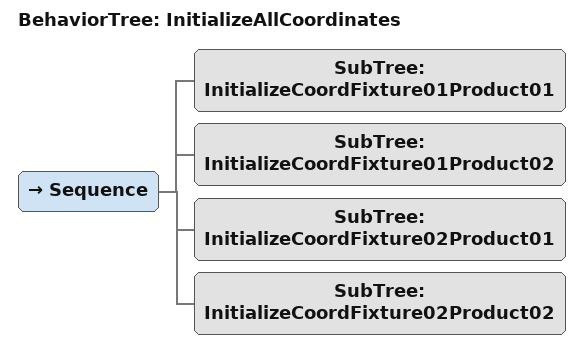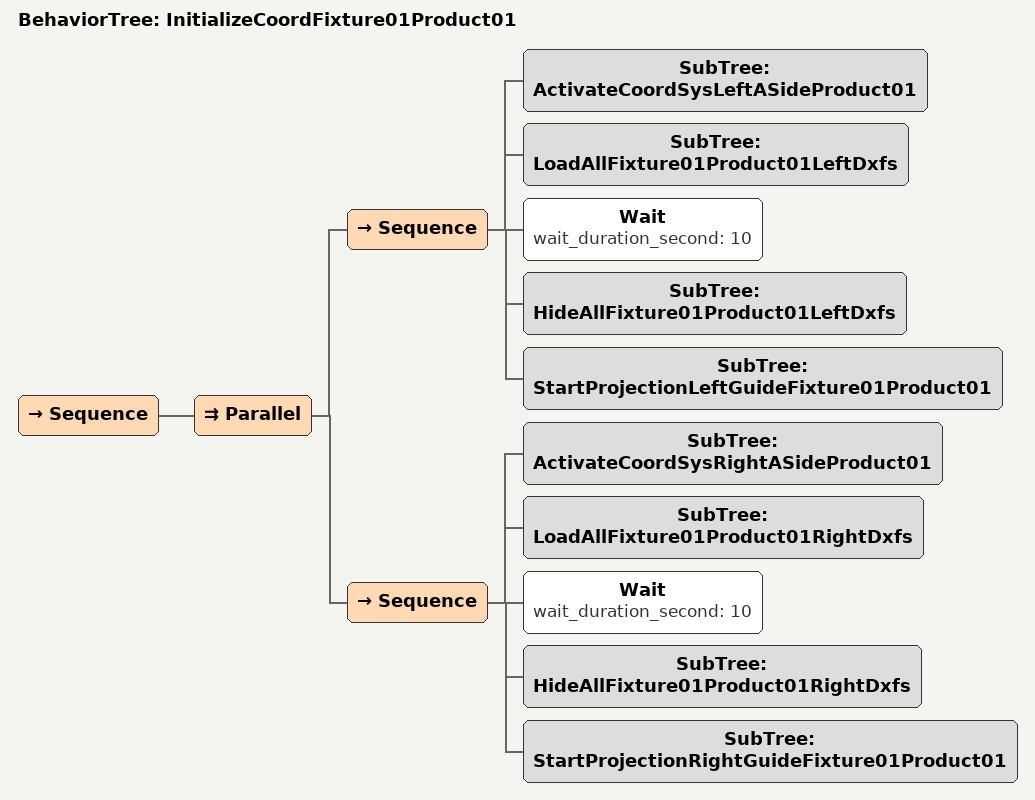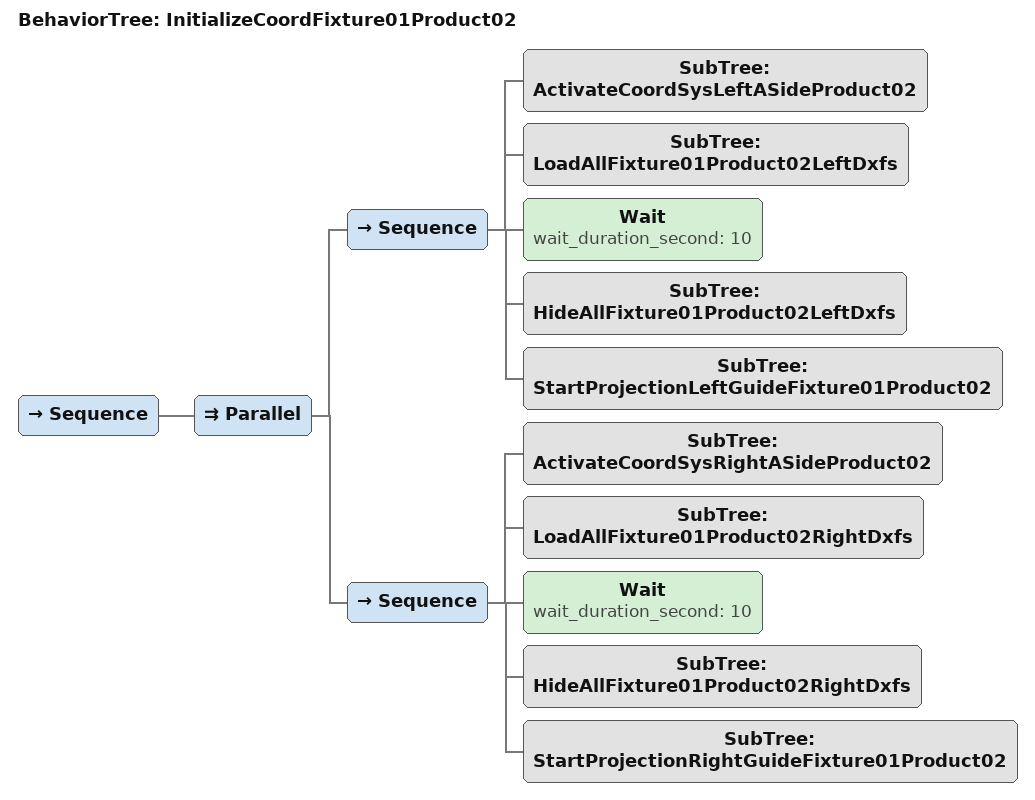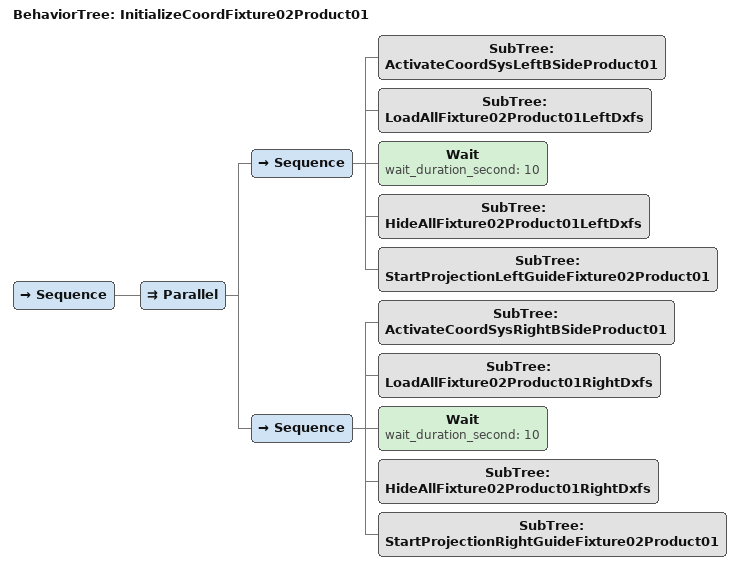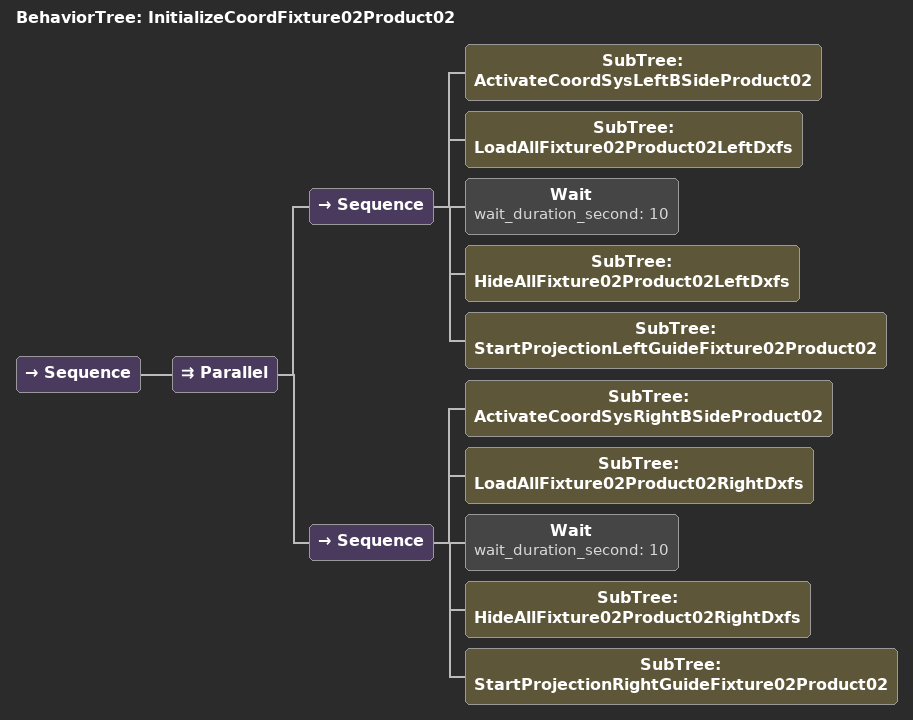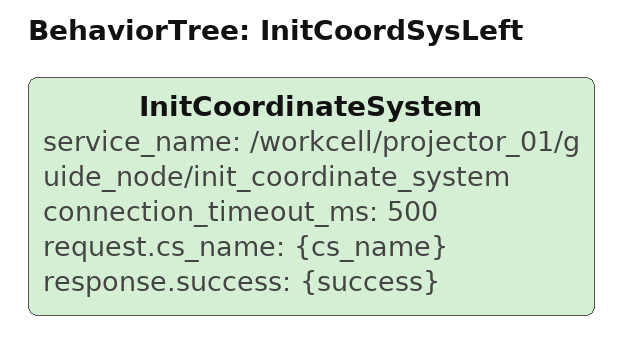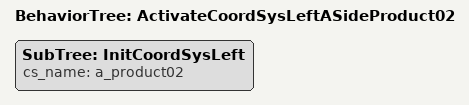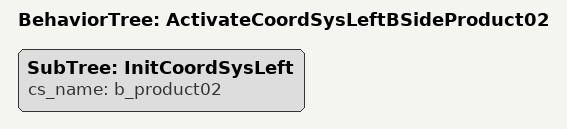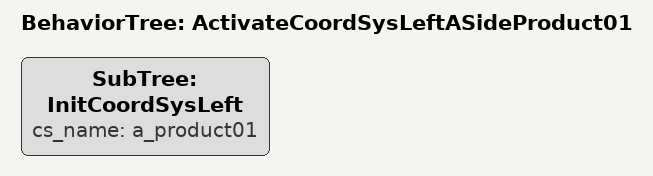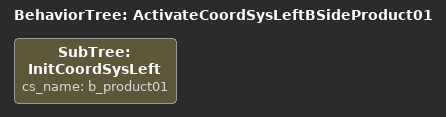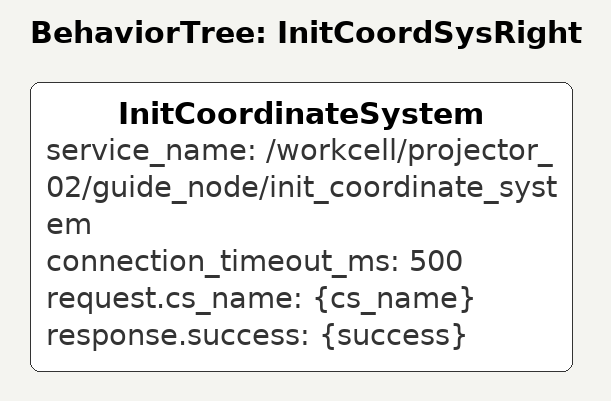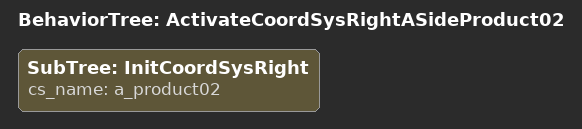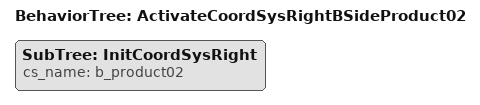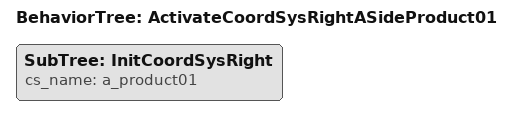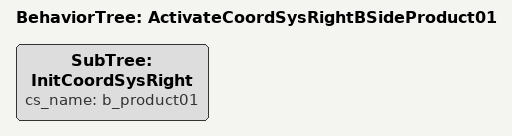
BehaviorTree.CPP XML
<root BTCPP_format="4" main_tree_to_execute="InitializeAllCoordinates">
    <include path="projector_01_product01_fixture01.xml"/>
    <include path="projector_02_product01_fixture01.xml"/>
    <include path="projector_01_product02_fixture01.xml"/>
    <include path="projector_02_product02_fixture01.xml"/>
    <include path="projector_01_product01_fixture02.xml"/>
    <include path="projector_02_product01_fixture02.xml"/>
    <include path="projector_01_product02_fixture02.xml"/>
    <include path="projector_02_product02_fixture02.xml"/>
    <BehaviorTree ID="InitializeAllCoordinates">
        <Sequence >
            <SubTree ID="InitializeCoordFixture01Product01"/>
            <SubTree ID="InitializeCoordFixture01Product02"/>
            <SubTree ID="InitializeCoordFixture02Product01"/>
            <SubTree ID="InitializeCoordFixture02Product02"/>
        </Sequence>
    </BehaviorTree>

    <BehaviorTree ID="InitializeCoordFixture01Product01">
        <Sequence>
            <Parallel>
                <Sequence>
                    <SubTree ID="ActivateCoordSysLeftASideProduct01"/>
                    <SubTree ID="LoadAllFixture01Product01LeftDxfs"/>
                    <Wait wait_duration_second="10"/>
                    <SubTree ID="HideAllFixture01Product01LeftDxfs"/>
                    <SubTree ID="StartProjectionLeftGuideFixture01Product01"/>
                </Sequence>
                <Sequence>
                    <SubTree ID="ActivateCoordSysRightASideProduct01"/>
                    <SubTree ID="LoadAllFixture01Product01RightDxfs"/>
                    <Wait wait_duration_second="10"/>
                    <SubTree ID="HideAllFixture01Product01RightDxfs"/>
                    <SubTree ID="StartProjectionRightGuideFixture01Product01"/>
                </Sequence>
            </Parallel>
        </Sequence>
    </BehaviorTree>
    <BehaviorTree ID="InitializeCoordFixture01Product02">
        <Sequence>
            <Parallel>
                <Sequence>
                    <SubTree ID="ActivateCoordSysLeftASideProduct02"/>
                    <SubTree ID="LoadAllFixture01Product02LeftDxfs"/>
                    <Wait wait_duration_second="10"/>
                    <SubTree ID="HideAllFixture01Product02LeftDxfs"/>
                    <SubTree ID="StartProjectionLeftGuideFixture01Product02"/>
                </Sequence>
                <Sequence>
                    <SubTree ID="ActivateCoordSysRightASideProduct02"/>
                    <SubTree ID="LoadAllFixture01Product02RightDxfs"/>
                    <Wait wait_duration_second="10"/>
                    <SubTree ID="HideAllFixture01Product02RightDxfs"/>
                    <SubTree ID="StartProjectionRightGuideFixture01Product02"/>
                </Sequence>
            </Parallel>
        </Sequence>
    </BehaviorTree>

    <BehaviorTree ID="InitializeCoordFixture02Product01">
        <Sequence>
            <Parallel>
                <Sequence>
                    <SubTree ID="ActivateCoordSysLeftBSideProduct01"/>
                    <SubTree ID="LoadAllFixture02Product01LeftDxfs"/>
                    <Wait wait_duration_second="10"/>
                    <SubTree ID="HideAllFixture02Product01LeftDxfs"/>
                    <SubTree ID="StartProjectionLeftGuideFixture02Product01"/>
                </Sequence>
                <Sequence>
                    <SubTree ID="ActivateCoordSysRightBSideProduct01"/>
                    <SubTree ID="LoadAllFixture02Product01RightDxfs"/>
                    <Wait wait_duration_second="10"/>
                    <SubTree ID="HideAllFixture02Product01RightDxfs"/>
                    <SubTree ID="StartProjectionRightGuideFixture02Product01"/>
                </Sequence>
            </Parallel>
        </Sequence>
    </BehaviorTree>
    <BehaviorTree ID="InitializeCoordFixture02Product02">
        <Sequence>
            <Parallel>
                <Sequence>
                    <SubTree ID="ActivateCoordSysLeftBSideProduct02"/>
                    <SubTree ID="LoadAllFixture02Product02LeftDxfs"/>
                    <Wait wait_duration_second="10"/>
                    <SubTree ID="HideAllFixture02Product02LeftDxfs"/>
                    <SubTree ID="StartProjectionLeftGuideFixture02Product02"/>
                </Sequence>
                <Sequence>
                    <SubTree ID="ActivateCoordSysRightBSideProduct02"/>
                    <SubTree ID="LoadAllFixture02Product02RightDxfs"/>
                    <Wait wait_duration_second="10"/>
                    <SubTree ID="HideAllFixture02Product02RightDxfs"/>
                    <SubTree ID="StartProjectionRightGuideFixture02Product02"/>
                </Sequence>
            </Parallel>
        </Sequence>
    </BehaviorTree>

    <BehaviorTree ID="InitCoordSysLeft">
        <InitCoordinateSystem
             service_name="/workcell/projector_01/guide_node/init_coordinate_system"
             connection_timeout_ms="500"
             request.cs_name="{cs_name}"
             response.success="{success}"
         />
    </BehaviorTree>
    <BehaviorTree ID="ActivateCoordSysLeftASideProduct02">
        <SubTree ID="InitCoordSysLeft"
            cs_name="a_product02"/>
    </BehaviorTree>
    <BehaviorTree ID="ActivateCoordSysLeftBSideProduct02">
        <SubTree ID="InitCoordSysLeft"
            cs_name="b_product02"/>
    </BehaviorTree>
    <BehaviorTree ID="ActivateCoordSysLeftASideProduct01">
        <SubTree ID="InitCoordSysLeft"
            cs_name="a_product01"/>
    </BehaviorTree>
    <BehaviorTree ID="ActivateCoordSysLeftBSideProduct01">
        <SubTree ID="InitCoordSysLeft"
            cs_name="b_product01"/>
     </BehaviorTree>

     <BehaviorTree ID="InitCoordSysRight">
        <InitCoordinateSystem
             service_name="/workcell/projector_02/guide_node/init_coordinate_system"
             connection_timeout_ms="500"
             request.cs_name="{cs_name}"
             response.success="{success}"
         />
    </BehaviorTree>
    <BehaviorTree ID="ActivateCoordSysRightASideProduct02">
        <SubTree ID="InitCoordSysRight"
            cs_name="a_product02"/>
    </BehaviorTree>
    <BehaviorTree ID="ActivateCoordSysRightBSideProduct02">
        <SubTree ID="InitCoordSysRight"
            cs_name="b_product02"/>
    </BehaviorTree>
    <BehaviorTree ID="ActivateCoordSysRightASideProduct01">
        <SubTree ID="InitCoordSysRight"
            cs_name="a_product01"/>
    </BehaviorTree>
    <BehaviorTree ID="ActivateCoordSysRightBSideProduct01">
        <SubTree ID="InitCoordSysRight"
            cs_name="b_product01"/>
     </BehaviorTree>

</root>
